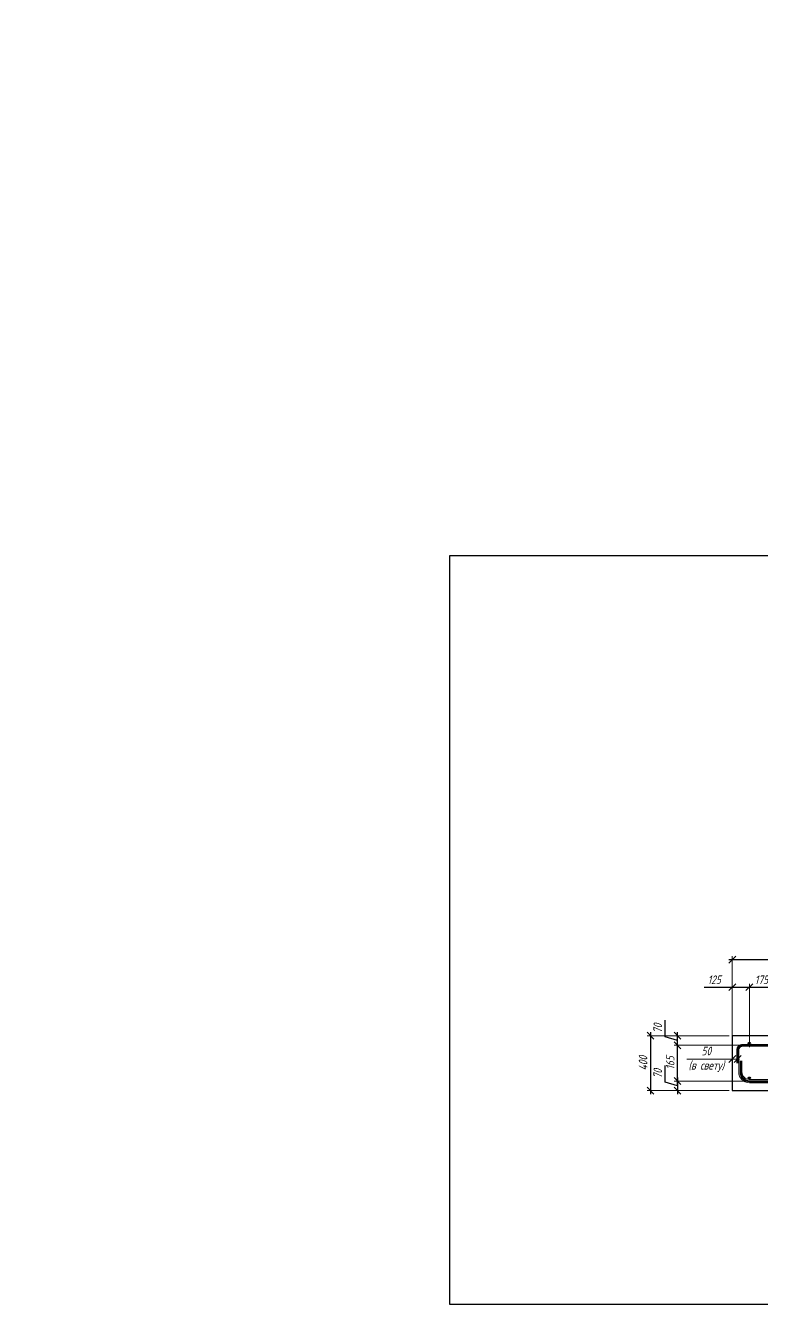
# Model space of a CAD drawing. Header units: millimetres. Extents: x 6546658 to 12951752, y -1354198 to 1102852.
# Drawn here: x 11579428 to 11584784, y -11808 to -2500 of the extents above; entities that cross this region are included whole.
import ezdxf
from ezdxf import colors
from ezdxf.entities.mleader import LeaderData, LeaderLine
from ezdxf.math import Vec2, Vec3

# ---------------------------------------------------------------- set-up
doc = ezdxf.new("R2010")
doc.units = ezdxf.units.MM
doc.layers.get('Defpoints').update_dxf_attribs({"color": 254, "lineweight": 0})
for name, color, linetype, lineweight in [('Арматура', 1, 'Continuous', 40), ('ИС_Выноски', 3, 'Continuous', 18), ('ИС_Разм', 3, 'Continuous', 18), ('Опалука', 4, 'Continuous', 25), ('Тонкая', 3, 'Continuous', 15)]:
    doc.layers.add(name, color=color, linetype=linetype, lineweight=lineweight)
doc.styles.add('0', font='isocpeur.ttf', dxfattribs={"width": 0.8, "oblique": 15})
doc.styles.add('1', font='isocpeur.ttf', dxfattribs={"width": 0.8, "oblique": 15})
doc.styles.add('ISOCPEUR', font='isocpeur.ttf', dxfattribs={"width": 0.8, "oblique": 15})
doc.dimstyles.new('М25', dxfattribs={"dimscale": 25, "dimtxt": 2.5, "dimasz": 2, "dimexe": 1, "dimexo": 0.9, "dimgap": 0.9, "dimtad": 1, "dimdec": 0, "dimtxsty": 'ISOCPEUR', "dimblk": 'OBLIQUE', "dimcen": 2.5, "dimdle": 1, "dimclrd": 3, "dimclre": 3, "dimclrt": 4, "dimadec": 0, "dimazin": 0, "dimtfac": 1, "dimtdec": 0, "dimtmove": 1, "dimatfit": 3, "dimldrblk": 'OBLIQUE', "dimfxl": 1, "dimlwe": -1, "dimarcsym": 0})

# ---------------------------------------------------------------- blocks, each defined once
blk = doc.blocks.new('_None')
blk = doc.blocks.new('_Oblique')
at = {"color": 0, "linetype": 'ByBlock', "lineweight": -2}
blk.add_line((-0.5, -0.5), (0.5, 0.5), dxfattribs=at)
blk = doc.blocks.new('*D163')
at = {"layer": 'Defpoints', "color": 0, "linetype": 'Continuous', "transparency": 16777216}
for p in [(11592571.9, -9298.1), (11584571.9, -9901.7), (11592571.9, -9901.7)]:
    blk.add_point(p, dxfattribs=at)
at = {"layer": 'Тонкая', "color": 3, "linetype": 'Continuous', "lineweight": -2, "transparency": 16777216}
blk.add_line((11584546.9, -9298.1), (11592596.9, -9298.1), dxfattribs=at)
at = {"layer": 'Тонкая', "color": 3, "linetype": 'Continuous', "transparency": 16777216}
for p, q in [((11584571.9, -9879.2), (11584571.9, -9273.1)), ((11592571.9, -9879.2), (11592571.9, -9273.1))]:
    blk.add_line(p, q, dxfattribs=at)
at = {"layer": 'Тонкая', "color": 3, "linetype": 'Continuous', "lineweight": -2, "transparency": 16777216, "xscale": 50, "yscale": 50, "zscale": 50, "rotation": 180}
blk.add_blockref('_Oblique', (11584571.9, -9298.1), dxfattribs=at)
at = {"layer": 'Тонкая', "color": 3, "linetype": 'Continuous', "lineweight": -2, "transparency": 16777216, "xscale": 50, "yscale": 50, "zscale": 50}
blk.add_blockref('_Oblique', (11592571.9, -9298.1), dxfattribs=at)
at = {"layer": 'Тонкая', "color": 4, "linetype": 'Continuous', "transparency": 16777216, "insert": (11588571.9, -9244.4), "char_height": 62.5, "attachment_point": 5, "style": 'ISOCPEUR'}
blk.add_mtext('8000', dxfattribs=at)
blk = doc.blocks.new('*D164')
at = {"layer": 'Defpoints', "color": 0, "linetype": 'Continuous', "transparency": 16777216}
for p in [(11584696.9, -9498.1), (11584571.9, -9901.7), (11584696.9, -9957.7)]:
    blk.add_point(p, dxfattribs=at)
at = {"layer": 'Тонкая', "color": 3, "linetype": 'Continuous', "transparency": 16777216}
for p, q in [((11584571.9, -9879.2), (11584571.9, -9473.1)), ((11584696.9, -9935.2), (11584696.9, -9473.1))]:
    blk.add_line(p, q, dxfattribs=at)
at = {"layer": 'Тонкая', "color": 3, "linetype": 'Continuous', "lineweight": -2, "transparency": 16777216}
for p, q in [((11584367.7, -9498.1), (11584571.9, -9498.1)), ((11584546.9, -9498.1), (11584721.9, -9498.1))]:
    blk.add_line(p, q, dxfattribs=at)
at = {"layer": 'Тонкая', "color": 3, "linetype": 'Continuous', "lineweight": -2, "transparency": 16777216, "xscale": 50, "yscale": 50, "zscale": 50, "rotation": 180}
blk.add_blockref('_Oblique', (11584571.9, -9498.1), dxfattribs=at)
at = {"layer": 'Тонкая', "color": 3, "linetype": 'Continuous', "lineweight": -2, "transparency": 16777216, "xscale": 50, "yscale": 50, "zscale": 50}
blk.add_blockref('_Oblique', (11584696.9, -9498.1), dxfattribs=at)
at = {"layer": 'Тонкая', "color": 4, "linetype": 'Continuous', "transparency": 16777216, "insert": (11584441, -9444.4), "char_height": 62.5, "attachment_point": 5, "style": 'ISOCPEUR'}
blk.add_mtext('125', dxfattribs=at)
blk = doc.blocks.new('*D167')
at = {"layer": 'Defpoints', "color": 0, "linetype": 'Continuous', "transparency": 16777216}
for p in [(11584571.9, -9851.7), (11583976.5, -10251.7), (11584571.9, -10251.7)]:
    blk.add_point(p, dxfattribs=at)
at = {"layer": 'Тонкая', "color": 3, "linetype": 'Continuous', "transparency": 16777216}
for p, q in [((11584549.4, -9851.7), (11583951.5, -9851.7)), ((11584549.4, -10251.7), (11583951.5, -10251.7))]:
    blk.add_line(p, q, dxfattribs=at)
at = {"layer": 'Тонкая', "color": 3, "linetype": 'Continuous', "lineweight": -2, "transparency": 16777216}
blk.add_line((11583976.5, -9826.7), (11583976.5, -10276.7), dxfattribs=at)
at = {"layer": 'Тонкая', "color": 3, "linetype": 'Continuous', "lineweight": -2, "transparency": 16777216, "xscale": 50, "yscale": 50, "zscale": 50}
for p, rotation in [((11583976.5, -9851.7), 90), ((11583976.5, -10251.7), 270)]:
    blk.add_blockref('_Oblique', p, dxfattribs=dict(at, rotation=rotation))
at = {"layer": 'Тонкая', "color": 4, "linetype": 'Continuous', "transparency": 16777216, "insert": (11583922.8, -10051.7), "char_height": 62.5, "attachment_point": 5, "rotation": 90, "style": 'ISOCPEUR'}
blk.add_mtext('400', dxfattribs=at)
blk = doc.blocks.new('*D168')
at = {"layer": 'Defpoints', "color": 0, "linetype": 'Continuous', "transparency": 16777216}
for p in [(11584700.4, -10181.7), (11584173.6, -10251.7), (11584571.9, -10251.7)]:
    blk.add_point(p, dxfattribs=at)
at = {"layer": 'Тонкая', "color": 3, "linetype": 'Continuous', "lineweight": -2, "transparency": 16777216}
for p, q in [((11584083.6, -10189.7), (11584083.6, -10067.9)), ((11584173.6, -10216.7), (11584083.6, -10189.7)), ((11584173.6, -10156.7), (11584173.6, -10276.7))]:
    blk.add_line(p, q, dxfattribs=at)
at = {"layer": 'Тонкая', "color": 3, "linetype": 'Continuous', "transparency": 16777216}
for p, q in [((11584677.9, -10181.7), (11584148.6, -10181.7)), ((11584549.4, -10251.7), (11584148.6, -10251.7))]:
    blk.add_line(p, q, dxfattribs=at)
at = {"layer": 'Тонкая', "color": 3, "linetype": 'Continuous', "lineweight": -2, "transparency": 16777216, "xscale": 50, "yscale": 50, "zscale": 50}
for p, rotation in [((11584173.6, -10181.7), 90), ((11584173.6, -10251.7), 270)]:
    blk.add_blockref('_Oblique', p, dxfattribs=dict(at, rotation=rotation))
at = {"layer": 'Тонкая', "color": 4, "linetype": 'Continuous', "transparency": 16777216, "insert": (11584029.8, -10128.8), "char_height": 62.5, "attachment_point": 5, "rotation": 90, "style": 'ISOCPEUR'}
blk.add_mtext('70', dxfattribs=at)
blk = doc.blocks.new('*D169')
at = {"layer": 'Defpoints', "color": 0, "linetype": 'Continuous', "transparency": 16777216}
for p in [(11584173.6, -9921.7), (11584647.9, -9921.7), (11584700.4, -10181.7)]:
    blk.add_point(p, dxfattribs=at)
at = {"layer": 'Тонкая', "color": 3, "linetype": 'Continuous', "transparency": 16777216}
for p, q in [((11584625.4, -9921.7), (11584148.6, -9921.7)), ((11584677.9, -10181.7), (11584148.6, -10181.7))]:
    blk.add_line(p, q, dxfattribs=at)
at = {"layer": 'Тонкая', "color": 3, "linetype": 'Continuous', "lineweight": -2, "transparency": 16777216}
blk.add_line((11584173.6, -10206.7), (11584173.6, -9896.7), dxfattribs=at)
at = {"layer": 'Тонкая', "color": 3, "linetype": 'Continuous', "lineweight": -2, "transparency": 16777216, "xscale": 50, "yscale": 50, "zscale": 50}
for p, rotation in [((11584173.6, -9921.7), 90), ((11584173.6, -10181.7), 270)]:
    blk.add_blockref('_Oblique', p, dxfattribs=dict(at, rotation=rotation))
at = {"layer": 'Тонкая', "color": 4, "linetype": 'Continuous', "transparency": 16777216, "insert": (11584119.8, -10049.7), "char_height": 62.5, "attachment_point": 5, "rotation": 90, "style": 'ISOCPEUR'}
blk.add_mtext('165', dxfattribs=at)
blk = doc.blocks.new('*D170')
at = {"layer": 'Defpoints', "color": 0, "linetype": 'Continuous', "transparency": 16777216}
for p in [(11584173.6, -9851.7), (11584571.9, -9851.7), (11584647.9, -9921.7)]:
    blk.add_point(p, dxfattribs=at)
at = {"layer": 'Тонкая', "color": 3, "linetype": 'Continuous', "lineweight": -2, "transparency": 16777216}
for p, q in [((11584083.6, -9859.7), (11584083.6, -9737.9)), ((11584173.6, -9886.7), (11584083.6, -9859.7)), ((11584173.6, -9946.7), (11584173.6, -9826.7))]:
    blk.add_line(p, q, dxfattribs=at)
at = {"layer": 'Тонкая', "color": 3, "linetype": 'Continuous', "transparency": 16777216}
for p, q in [((11584549.4, -9851.7), (11584148.6, -9851.7)), ((11584625.4, -9921.7), (11584148.6, -9921.7))]:
    blk.add_line(p, q, dxfattribs=at)
at = {"layer": 'Тонкая', "color": 3, "linetype": 'Continuous', "lineweight": -2, "transparency": 16777216, "xscale": 50, "yscale": 50, "zscale": 50}
for p, rotation in [((11584173.6, -9851.7), 90), ((11584173.6, -9921.7), 270)]:
    blk.add_blockref('_Oblique', p, dxfattribs=dict(at, rotation=rotation))
at = {"layer": 'Тонкая', "color": 4, "linetype": 'Continuous', "transparency": 16777216, "insert": (11584029.8, -9798.8), "char_height": 62.5, "attachment_point": 5, "rotation": 90, "style": 'ISOCPEUR'}
blk.add_mtext('70', dxfattribs=at)
blk = doc.blocks.new('*D171')
at = {"layer": 'Defpoints', "color": 0, "linetype": 'Continuous', "transparency": 16777216}
for p in [(11584871.9, -9498.1), (11584696.9, -9957.7), (11584871.9, -9957.7)]:
    blk.add_point(p, dxfattribs=at)
at = {"layer": 'Тонкая', "color": 3, "linetype": 'Continuous', "transparency": 16777216}
for p, q in [((11584696.9, -9935.2), (11584696.9, -9473.1)), ((11584871.9, -9935.2), (11584871.9, -9473.1))]:
    blk.add_line(p, q, dxfattribs=at)
at = {"layer": 'Тонкая', "color": 3, "linetype": 'Continuous', "lineweight": -2, "transparency": 16777216}
blk.add_line((11584671.9, -9498.1), (11584896.9, -9498.1), dxfattribs=at)
at = {"layer": 'Тонкая', "color": 3, "linetype": 'Continuous', "lineweight": -2, "transparency": 16777216, "xscale": 50, "yscale": 50, "zscale": 50, "rotation": 180}
blk.add_blockref('_Oblique', (11584696.9, -9498.1), dxfattribs=at)
at = {"layer": 'Тонкая', "color": 3, "linetype": 'Continuous', "lineweight": -2, "transparency": 16777216, "xscale": 50, "yscale": 50, "zscale": 50}
blk.add_blockref('_Oblique', (11584871.9, -9498.1), dxfattribs=at)
at = {"layer": 'Тонкая', "color": 4, "linetype": 'Continuous', "transparency": 16777216, "insert": (11584784.4, -9444.4), "char_height": 62.5, "attachment_point": 5, "style": 'ISOCPEUR'}
blk.add_mtext('175', dxfattribs=at)

msp = doc.modelspace()

# ---------------------------------------------------------------- hatches: boundary and pattern name
at = {"layer": 'Арматура', "linetype": 'Continuous'}
h = msp.add_hatch(color=256, dxfattribs=at)
h.dxf.hatch_style = 1
h.paths.add_polyline_path([(11584702.9, -9908.7, 1), (11584690.9, -9908.7, 1)])
h = msp.add_hatch(color=256, dxfattribs=at)
h.dxf.hatch_style = 1
h.paths.add_polyline_path([(11584702.9, -10161.2, 1), (11584690.9, -10161.2, 1)])

# ---------------------------------------------------------------- linework, layer by layer
at = {"color": 1}
msp.add_lwpolyline([(11582515.7, -6357.2), (11594956.7, -6357.2), (11594956.7, -11807.6), (11582515.7, -11807.6)], close=True, dxfattribs=at)
at = {"layer": 'Defpoints', "linetype": 'Continuous'}
for points in [[(11584604.9, -10051.7), (11584604.9, -9957.7, -0.414214), (11584647.9, -9914.7), (11588571.9, -9914.7)], [(11584618.9, -10051.7), (11584618.9, -9957.7, -0.414214), (11584647.9, -9928.7), (11588571.9, -9928.7)], [(11584618.9, -10035.4), (11584618.9, -10115.7, 0.414214), (11584696.9, -10193.7), (11588571.9, -10193.7)], [(11584642.9, -10035.4), (11584642.9, -10115.7, 0.414214), (11584696.9, -10169.7), (11588571.9, -10169.7)]]:
    msp.add_lwpolyline(points, format="xyb", dxfattribs=at)
at = {"layer": 'Арматура', "linetype": 'Continuous'}
for points in [[(11584611.9, -10051.7), (11584611.9, -9957.7, -0.414214), (11584647.9, -9921.7), (11588571.9, -9921.7), (11592495.9, -9921.7, -0.414214), (11592531.9, -9957.7), (11592531.9, -10051.7)], [(11584630.9, -10035.4), (11584630.9, -10115.7, 0.414214), (11584696.9, -10181.7), (11588571.9, -10181.7), (11592446.9, -10181.7, 0.414214), (11592512.9, -10115.7), (11592512.9, -10035.4)]]:
    msp.add_lwpolyline(points, format="xyb", dxfattribs=at)
for centre in [(11584696.9, -9908.7), (11584696.9, -10161.2)]:
    msp.add_circle(centre, 6, dxfattribs=at)
at = {"layer": 'Опалука'}
msp.add_lwpolyline([(11584571.9, -10251.7), (11592571.9, -10251.7), (11592571.9, -9851.7), (11584571.9, -9851.7)], close=True, dxfattribs=at)
at = {"layer": 'Тонкая', "color": 3, "linetype": 'Continuous'}
msp.add_line((11584623.6, -10021.7), (11584240.5, -10021.7), dxfattribs=at)

# ---------------------------------------------------------------- block references
at = {"layer": 'Тонкая', "color": 3, "linetype": 'Continuous', "xscale": 50, "yscale": 50, "zscale": 50}
msp.add_blockref('_Oblique', (11584571.9, -10021.7), dxfattribs=at)
at = {"layer": 'Тонкая', "color": 3, "linetype": 'Continuous', "xscale": 50, "yscale": 50, "zscale": 50, "rotation": 180}
msp.add_blockref('_Oblique', (11584611.9, -10021.7), dxfattribs=at)

# ---------------------------------------------------------------- texts
at = {"layer": 'Тонкая', "color": 4, "linetype": 'Continuous', "insert": (11584383.2, -10023.9), "char_height": 62.5, "attachment_point": 5, "style": '1'}
msp.add_mtext('\\A1;50 \\P(в свету)', dxfattribs=at)

# ---------------------------------------------------------------- dimensions: what is measured, and where the dimension line sits
at = {"layer": 'Тонкая', "linetype": 'Continuous'}
for base, p1, p2, picture, middle in [((11592571.9, -9298.1), (11584571.9, -9901.7), (11592571.9, -9901.7), '*D163', (11588571.9, -9244.4)), ((11584871.9, -9498.1), (11584696.9, -9957.7), (11584871.9, -9957.7), '*D171', (11584784.4, -9444.4))]:
    dim = msp.add_linear_dim(base=base, p1=p1, p2=p2, dimstyle='М25', dxfattribs=at)
    dim.commit()
    dim.dimension.update_dxf_attribs({"geometry": picture, "text_midpoint": middle})
dim = msp.add_linear_dim(base=(11584696.9, -9498.1), p1=(11584571.9, -9901.7), p2=(11584696.9, -9957.7), dimstyle='М25', dxfattribs=at)
dim.commit()
dim.dimension.update_dxf_attribs({"geometry": '*D164', "text_midpoint": (11584441, -9498.1), "dimtype": 160})
dim = msp.add_linear_dim(base=(11584173.6, -9851.7), p1=(11584647.9, -9921.7), p2=(11584571.9, -9851.7), angle=90, text='70', dimstyle='М25', dxfattribs=at)
dim.commit()
dim.dimension.update_dxf_attribs({"geometry": '*D170', "text_midpoint": (11584029.8, -9837.2)})
for base, p1, picture, middle in [((11583976.5, -10251.7), (11584571.9, -9851.7), '*D167', (11583922.8, -10051.7)), ((11584173.6, -10251.7), (11584700.4, -10181.7), '*D168', (11584029.8, -10167.2))]:
    dim = msp.add_linear_dim(base=base, p1=p1, p2=(11584571.9, -10251.7), angle=90, dimstyle='М25', dxfattribs=at)
    dim.commit()
    dim.dimension.update_dxf_attribs({"geometry": picture, "text_midpoint": middle})
dim = msp.add_linear_dim(base=(11584173.6, -9921.7), p1=(11584700.4, -10181.7), p2=(11584647.9, -9921.7), angle=90, text='165', dimstyle='М25', dxfattribs=at)
dim.commit()
dim.dimension.update_dxf_attribs({"geometry": '*D169', "text_midpoint": (11584173.6, -10049.7), "dimtype": 160})

# ---------------------------------------------------------------- leaders
at = {"layer": 'ИС_Выноски'}
ml = msp.add_multileader_mtext('Standard', dxfattribs=at)
ml.set_content('Ось разделительной полосы', color=256, style='ISOCPEUR')
ml.set_leader_properties(color=256, linetype='ByLayer', lineweight=-1)
ml.set_arrow_properties(name='NONE')
ml.build(insert=Vec2(0, 0))
ml.multileader.update_dxf_attribs({"text_left_attachment_type": 6, "text_right_attachment_type": 6, "dogleg_length": 0.36, "arrow_head_size": 300, "scale": 50})
ctx = ml.context
ctx.base_point, ctx.scale, ctx.char_height, ctx.arrow_head_size, ctx.landing_gap_size, ctx.plane_origin = Vec3(11625982.9, -7345), 50, 250, 300, 4.5, Vec3(11635157.1, -13043.9)
ctx.left_attachment, ctx.right_attachment, ctx.text_align_type = 6, 6, 1
notes = []
notes.append((ctx, [(1, (1, 1, 0), (11628089.2, -7345), (-1, 0), 40.3, [(1, [(11628089.2, -7542.9)], 0, [])])]))
ctx.mtext.insert, ctx.mtext.width, ctx.mtext.alignment, ctx.mtext.flow_direction = Vec3(11627015.9, -7045), 2049.626, 2, 5
ml = msp.add_multileader_mtext('Standard', dxfattribs=at)
ml.set_content('Ось \\Pсимметрии', color=256, style='ISOCPEUR')
ml.set_leader_properties(color=256, linetype='ByLayer', lineweight=-1)
ml.set_arrow_properties(name='NONE')
ml.build(insert=Vec2(0, 0))
ml.multileader.update_dxf_attribs({"text_left_attachment_type": 6, "text_right_attachment_type": 6, "dogleg_length": 0.36, "arrow_head_size": 300, "scale": 50})
ctx = ml.context
ctx.base_point, ctx.scale, ctx.char_height, ctx.arrow_head_size, ctx.landing_gap_size, ctx.plane_origin = Vec3(11630105.2, -7448.8), 50, 250, 300, 4.5, Vec3(11637095.5, -10541.4)
ctx.left_attachment, ctx.right_attachment, ctx.text_align_type = 6, 6, 1
notes.append((ctx, [(0, (1, 1, 0), (11630064.9, -7448.8), (1, 0), 40.3, [(1, [(11630064.9, -8740.4)], 0, [])])]))
ctx.mtext.insert, ctx.mtext.width, ctx.mtext.alignment, ctx.mtext.flow_direction = Vec3(11630773.1, -7123.8), 2049.626, 2, 5
ml = msp.add_multileader_mtext('Standard', dxfattribs=at)
ml.set_content('Ось водоотвода ', color=256, style='ISOCPEUR')
ml.set_leader_properties(color=256, linetype='ByLayer', lineweight=-1)
ml.set_arrow_properties(name='NONE')
ml.build(insert=Vec2(0, 0))
ml.multileader.update_dxf_attribs({"text_left_attachment_type": 6, "text_right_attachment_type": 6, "dogleg_length": 0.36, "arrow_head_size": 300, "scale": 50})
ctx = ml.context
ctx.base_point, ctx.scale, ctx.char_height, ctx.arrow_head_size, ctx.landing_gap_size, ctx.plane_origin = Vec3(11616605.2, -8228.7), 50, 250, 300, 4.5, Vec3(11623595.5, -11321.3)
ctx.left_attachment, ctx.right_attachment, ctx.text_align_type = 6, 6, 1
notes.append((ctx, [(0, (1, 1, 0), (11616564.9, -8228.7), (1, 0), 40.3, [(1, [(11616564.9, -9520.3)], 0, [])])]))
ctx.mtext.insert, ctx.mtext.width, ctx.mtext.alignment, ctx.mtext.flow_direction = Vec3(11617353.2, -7928.7), 2049.626, 2, 5
at = {"layer": 'ИС_Разм'}
ml = msp.add_multileader_mtext('Standard', dxfattribs=at)
ml.set_content('{\\W0.7;ГОСТ 14098-2014-С21-Рн-110}', color=4, style='0')
ml.set_leader_properties(color=256, linetype='ByLayer', lineweight=-1)
ml.set_arrow_properties(name='NONE')
ml.build(insert=Vec2(0, 0))
ml.multileader.update_dxf_attribs({"text_left_attachment_type": 6, "text_right_attachment_type": 6, "dogleg_length": 0.36, "arrow_head_size": 9, "scale": 50})
ctx = ml.context
ctx.base_point, ctx.scale, ctx.char_height, ctx.arrow_head_size, ctx.landing_gap_size, ctx.plane_origin = Vec3(11586270.6, -2643.6), 50, 25, 9, 4.5, Vec3(11586874, -2502.6)
ctx.left_attachment, ctx.right_attachment, ctx.text_align_type = 6, 6, 2
notes.append((ctx, [(1, (1, 1, 0), (11586572.6, -2643.6), (-1, 0), 18, [(1, [(11586629, -2500), (11586619, -2540.1)], 0, [])])]))
ctx.mtext.insert, ctx.mtext.width, ctx.mtext.alignment, ctx.mtext.flow_direction = Vec3(11586550.1, -2613.6), 336.167, 3, 5
for ctx, leaders in notes:
    for number, flags, end, landing, length, lines in leaders:
        leader = LeaderData()
        leader.index, (leader.has_last_leader_line, leader.has_dogleg_vector, leader.attachment_direction) = number, flags
        leader.last_leader_point, leader.dogleg_vector, leader.dogleg_length = Vec3(end), Vec3(landing), length
        for number, points, colour, breaks in lines:
            line = LeaderLine()
            line.index, line.vertices, line.color, line.breaks = number, Vec3.list(points), colors.encode_raw_color(colour), breaks
            leader.lines.append(line)
        ctx.leaders.append(leader)

doc.saveas('drawing.dxf')
